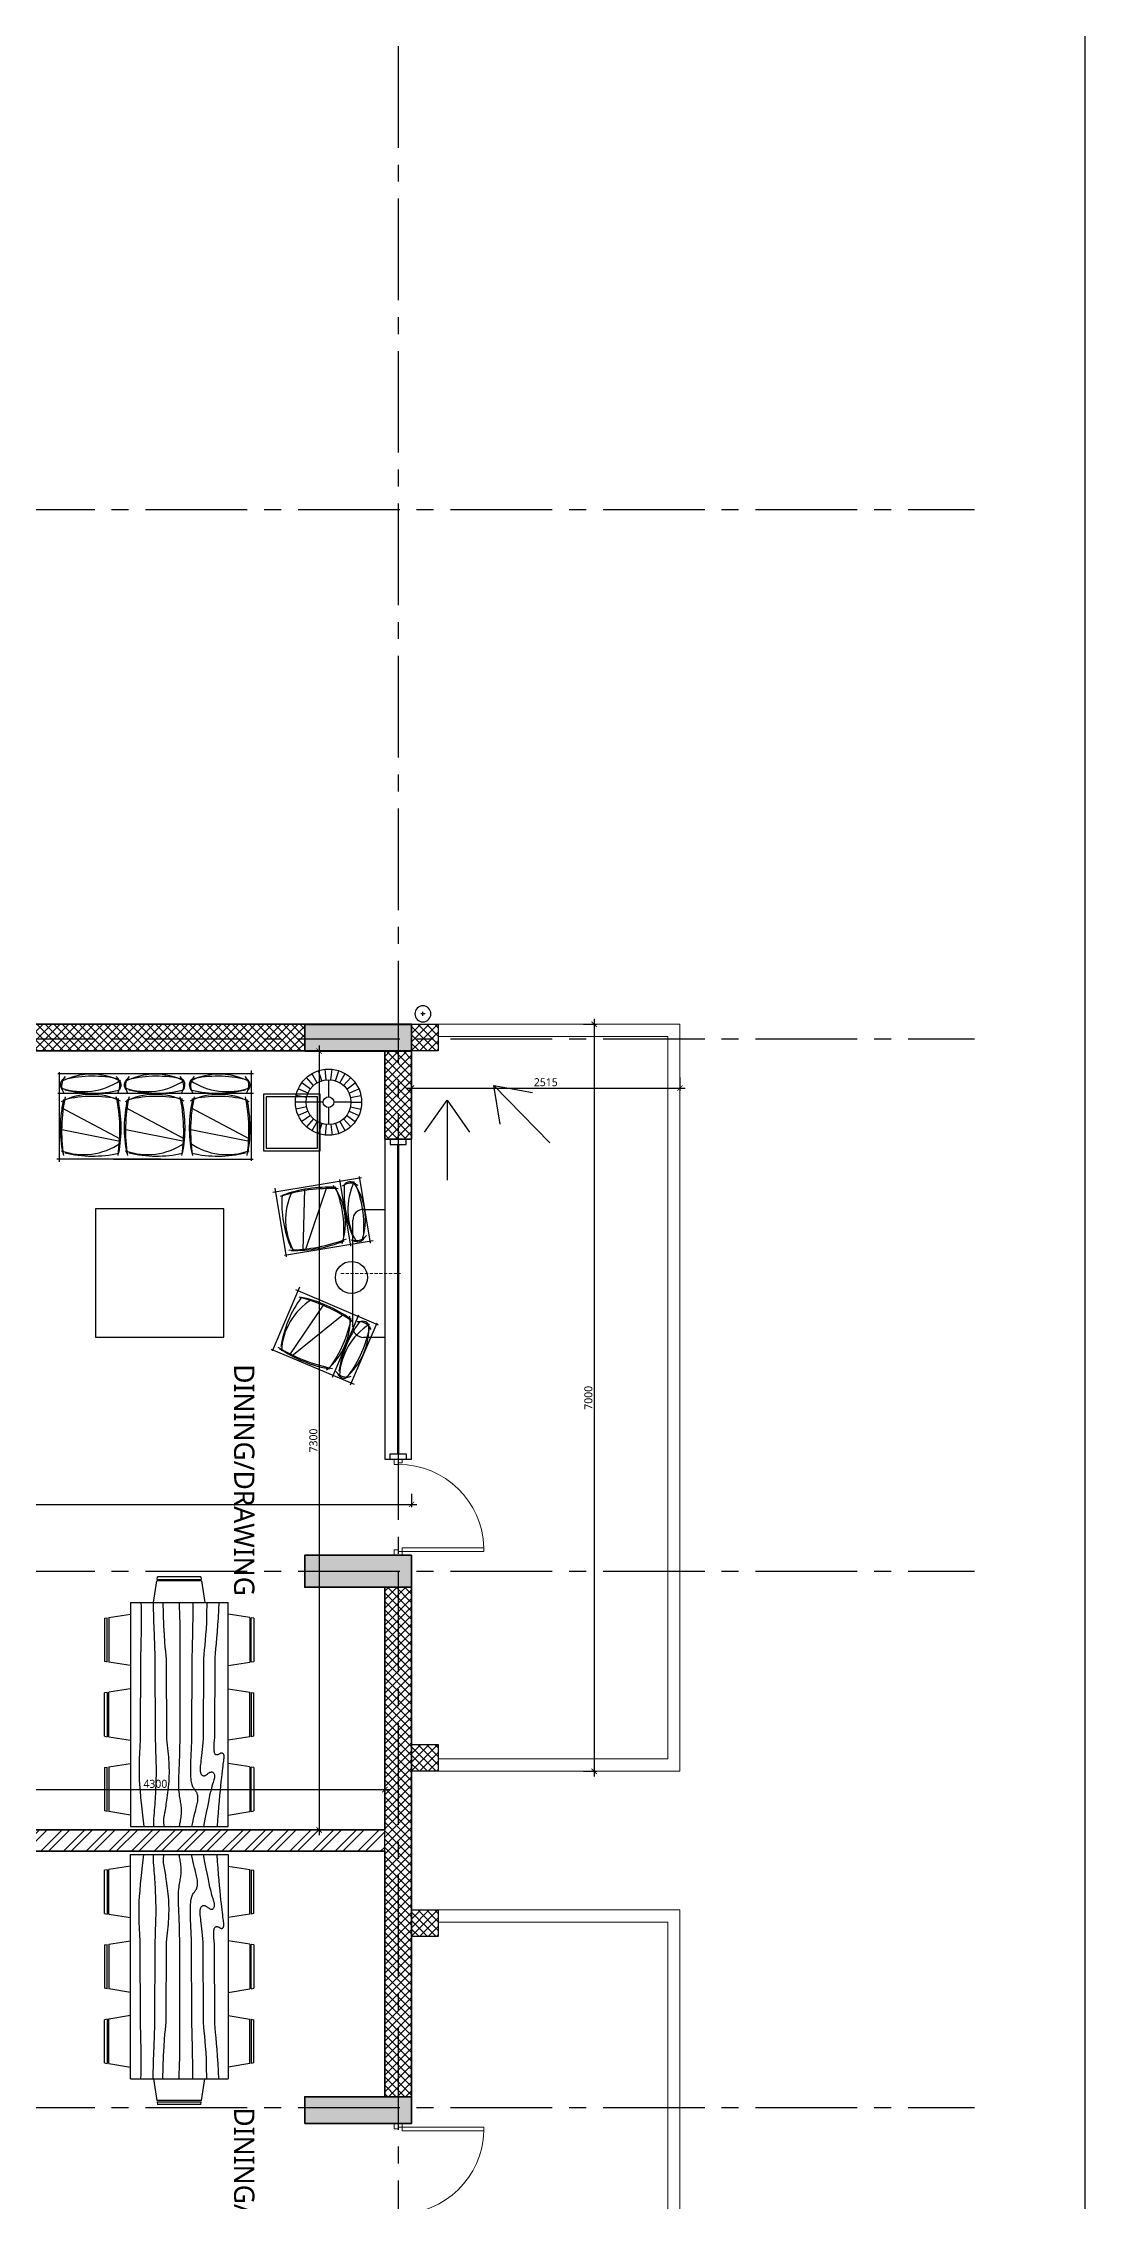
# Model space of a CAD drawing. Header units: millimetres. Extents: x -2409243 to -2334937, y -643723 to -441957.
# Drawn here: x -2344696 to -2334937, y -480078 to -459848 of the extents above; entities that cross this region are included whole.
import ezdxf

# ---------------------------------------------------------------- set-up
doc = ezdxf.new("R2010")
doc.units = ezdxf.units.MM
doc.header["$MEASUREMENT"] = 0
doc.header["$PDMODE"] = 67
doc.linetypes.add('CENTER2', pattern=[28.575, 19.05, -3.175, 3.175, -3.175])
doc.linetypes.add('DASHED2', pattern=[0.375, 0.25, -0.125])
for name, color, linetype in [('A-Anno-Dims', 7, 'Continuous'), ('A-Anno-Grid Lines', 154, 'Continuous'), ('A-Anno-Tags', 7, 'Continuous'), ('A-Railing', 4, 'Continuous'), ('A-Wall Patt', 8, 'Continuous'), ('A-Window', 4, 'Continuous'), ('S-Conc Patt', 9, 'Continuous'), ('TAGS', 7, 'Continuous')]:
    doc.layers.add(name, color=color, linetype=linetype)
for name, color, linetype, lineweight in [('A-Detail Lines', 8, 'Continuous', 25), ('A-Door', 4, 'Continuous', 9), ('A-DTLS-Elevation', 4, 'Continuous', 25), ('A-Wall Ele', 3, 'Continuous', 20), ('A-Wall Sec', 1, 'Continuous', 30), ('AREA', 6, 'Continuous', 25), ('COL', 15, 'Continuous', 25), ('HVAC Units', 60, 'Continuous', 30), ('S-Concrete', 40, 'Continuous', 30)]:
    doc.layers.add(name, color=color, linetype=linetype, lineweight=lineweight)
doc.layers.add('I-Furniture', color=7, linetype='Continuous', lineweight=25, true_color=0xd17000)
doc.layers.get('A-Anno-Dims').off()
doc.styles.get("Standard").update_dxf_attribs({"font": 'trebuc.ttf'})
doc.dimstyles.new('DIM 1', dxfattribs={"dimtxt": 175, "dimasz": 200, "dimexe": 100, "dimexo": 50, "dimgap": 125, "dimtad": 3, "dimdec": 0, "dimtxsty": 'Standard', "dimblk": 'OBLIQUE', "dimcen": 250, "dimdle": 100, "dimclrd": 256, "dimclre": 256, "dimclrt": 256, "dimadec": 0, "dimazin": 0, "dimtfac": 1, "dimtdec": 0, "dimtmove": 1, "dimatfit": 3, "dimldrblk": 'OBLIQUE', "dimfxl": 300, "dimfxlon": 1, "dimlwd": -1, "dimlwe": -1, "dimarcsym": 0})
doc.dimstyles.new('IIITD_WD_M @ 50', dxfattribs={"dimscale": 50, "dimtxt": 1.5, "dimasz": 1, "dimexe": 0.5, "dimexo": 0.25, "dimgap": 0.3, "dimtad": 1, "dimdec": 0, "dimrnd": 1, "dimzin": 0, "dimdsep": 46, "dimtxsty": 'Standard', "dimblk": 'ARCHTICK', "dimcen": 0.2, "dimdle": 1, "dimclrd": 1, "dimclre": 1, "dimclrt": 5, "dimadec": 0, "dimazin": 0, "dimtfac": 1, "dimtdec": 0, "dimtofl": 0, "dimtmove": 0, "dimatfit": 0, "dimfxl": 2, "dimfxlon": 1, "dimtolj": 1, "dimtzin": 0, "dimlwd": -1, "dimlwe": -1, "dimarcsym": 0})
pattern_1 = [(225, (-1525842.595, -761258.91), (39.7747564, -39.7747564), []), (315, (-1525842.595, -761258.91), (39.7747564, 39.7747564), [])]

# ---------------------------------------------------------------- blocks, each defined once
blk = doc.blocks.new('Cols Residences')
at = {"layer": 'S-Conc Patt'}
for points in [[(-15222, -21429), (-15222, -22429), (-14972, -22429), (-14972, -21429)], [(-9897, -22429), (-9897, -21429), (-10197, -21429), (-10197, -22429)], [(-5172, -22429), (-4922, -22429), (-4922, -21429), (-5172, -21429)]]:
    blk.add_hatch(color=256, dxfattribs=at).paths.add_polyline_path(points)
at = {"layer": 'S-Concrete', "lineweight": 35}
for points in [[(-15222, -21429), (-15222, -22429), (-14972, -22429), (-14972, -21429)], [(-9897, -22429), (-9897, -21429), (-10197, -21429), (-10197, -22429)], [(-5172, -22429), (-4922, -22429), (-4922, -21429), (-5172, -21429)]]:
    blk.add_lwpolyline(points, close=True, dxfattribs=at)
blk = doc.blocks.new('Big Drawing Win 3000')
at = {"layer": 'A-Window', "color": 2, "lineweight": 60}
blk.add_line((-25650, -16077), (-28550, -16077), dxfattribs=at)
at = {"layer": 'A-Window'}
for points in [[(-25600, -15952), (-28600, -15952), (-28600, -16202), (-25600, -16202)], [(-28600, -16002), (-28550, -16002), (-28550, -16152), (-28600, -16152)], [(-25600, -16002), (-25650, -16002), (-25650, -16152), (-25600, -16152)]]:
    blk.add_lwpolyline(points, dxfattribs=at)
blk = doc.blocks.new('ABL_Door_S - 900 x 2100-6-3 Second Floor Lvl')
at = {"layer": 'A-Door', "color": 5, "lineweight": 18}
for p, q in [((-450, 37), (-400, 37)), ((-450, -38), (-450, 37)), ((-400, 37), (-400, -3)), ((400, 37), (400, -3)), ((450, 37), (400, 37)), ((450, -38), (450, 37)), ((-450, -38), (-415, -38)), ((-380, -38), (-450, -38)), ((-415, -3), (-400, -3)), ((-415, -38), (-415, -3)), ((-415, -38), (-415, -802)), ((-380, -38), (-380, -802)), ((415, -3), (400, -3)), ((415, -38), (415, -3)), ((450, -38), (415, -38))]:
    blk.add_line(p, q, dxfattribs=at)
blk.add_lwpolyline([(-380, -802), (-415, -802)], dxfattribs=at)
at = {"layer": 'A-Door', "lineweight": 18}
blk.add_arc((-400, -3), 800, 271.4325, 0, dxfattribs=at)
at = {"layer": 'A-Door', "color": 5, "lineweight": 18}
blk.add_arc((-400, -3), 800, 268.9256, 271.0744, dxfattribs=at)
blk = doc.blocks.new('Grid Residences')
at = {"layer": 'A-Anno-Grid Lines', "linetype": 'CENTER2', "ltscale": 50}
for p, q in [((-15072, 2923), (-15072, -27704)), ((-10047, 2923), (-10047, -27704)), ((-5057, 2923), (-5057, -27704)), ((-97, 2923), (-97, -27704)), ((12818, -22304), (-37818, -22304))]:
    blk.add_line(p, q, dxfattribs=at)
blk = doc.blocks.new('_Oblique')
at = {"layer": 'AREA', "color": 0, "lineweight": -2}
blk.add_line((-0.5, -0.5), (0.5, 0.5), dxfattribs=at)
blk = doc.blocks.new('RW pipe')
at = {"layer": 'A-Detail Lines'}
for points in [[(-912743, 292075), (-912783, 292075)], [(-912763, 292095), (-912763, 292055)]]:
    blk.add_lwpolyline(points, dxfattribs=at)
at = {"layer": 'A-DTLS-Elevation'}
blk.add_circle((-912763, 292075), 75, dxfattribs=at)
blk = doc.blocks.new('Int. Un Split')
at = {"layer": 'HVAC Units'}
for p, q in [((-300, -500), (-300, 500)), ((-200, 600), (0, 600)), ((0, 600), (0, -600)), ((0, -600), (-200, -600))]:
    blk.add_line(p, q, dxfattribs=at)
at = {"layer": 'HVAC Units', "color": 8, "linetype": 'DASHED2', "lineweight": 5, "ltscale": 120}
blk.add_line((-412, 0), (148, 0), dxfattribs=at)
at = {"layer": 'HVAC Units'}
for centre, start, end in [((-200, 500), 90, 180), ((-200, -500), 180, 270)]:
    blk.add_arc(centre, 100, start, end, dxfattribs=at)
blk = doc.blocks.new('A$C656051B6')
for points in [[(-1417, 344), (-864, 51)], [(-1415, 365), (-850, 255)], [(-807, 344), (-254, 51)], [(-805, 365), (-240, 255)], [(-206, 344), (347, 51)], [(-204, 365), (360, 255)]]:
    blk.add_lwpolyline(points)
at = {"layer": 'I-Furniture'}
for p, q in [((-141, 531), (-1449, 531)), ((-1433, 546), (-1433, -298)), ((-583, 531), (390, 531)), ((367, 557), (367, -285)), ((-1451, -83), (382, -83)), ((-1451, -269), (382, -269))]:
    blk.add_line(p, q, dxfattribs=at)
blk.add_lwpolyline([(367, -130), (367, -285)], dxfattribs=at)
at = {"layer": 'I-Furniture', "color": 0, "linetype": 'ByBlock'}
for centre, radius, start, end in [((-194, 240), 1227, 168.9018, 192.6543), ((-1117, -593), 1096, 77.1427, 103.7087), ((-2077, 240), 1227, 347.3457, 11.0982), ((417, 240), 1227, 168.9018, 192.6543), ((-544, -593), 1096, 76.2913, 102.8573), ((-1467, 240), 1227, 347.3457, 11.0982), ((1015, 240), 1227, 168.9018, 192.6543), ((55, -593), 1096, 76.2913, 102.8573), ((-869, 240), 1227, 347.3457, 11.0982), ((-1356, -164), 65, 130.337, 237.1972), ((-1117, 1039), 1096, 256.2913, 282.8573), ((-1117, -1183), 1096, 77.1427, 103.7087), ((-915, -164), 65, 302.8028, 49.663), ((-745, -164), 65, 130.337, 237.1972), ((-544, 1039), 1096, 257.1427, 283.7087), ((-544, -1183), 1096, 76.2913, 102.8573), ((-305, -164), 65, 302.8028, 49.663), ((-147, -164), 65, 130.337, 237.1972), ((55, 1039), 1096, 257.1427, 283.7087), ((55, -1183), 1096, 76.2913, 102.8573), ((293, -164), 65, 302.8028, 49.663), ((-1117, 850), 1096, 256.2913, 282.8573), ((-544, 850), 1096, 257.1427, 283.7087), ((55, 850), 1096, 257.1427, 283.7087)]:
    blk.add_arc(centre, radius, start, end, dxfattribs=at)
at = {"layer": 'I-Furniture', "linetype": 'ByBlock'}
for centre, radius, start, end in [((-1204, -124), 613, 55.5808, 109.7795), ((118, 265), 1527, 171.2723, 192.0385), ((-2389, 265), 1527, 347.9615, 8.7277), ((-457, -124), 613, 70.2205, 124.4192), ((729, 265), 1527, 171.2723, 192.0385), ((-1779, 265), 1527, 347.9615, 8.7277), ((142, -124), 613, 70.2205, 124.4192), ((1327, 265), 1527, 171.2723, 192.0385), ((-1181, 265), 1527, 347.9615, 8.7277), ((-1130, 527), 603, 242.1393, 296.7643), ((-1204, -714), 613, 55.5808, 109.7795), ((-1130, 338), 603, 242.1393, 296.7643), ((-1283, -158), 125, 149.2427, 222.9121), ((-987, -158), 125, 317.0879, 30.7573), ((-531, 527), 603, 243.2357, 297.8607), ((-457, -714), 613, 70.2205, 124.4192), ((-531, 338), 603, 243.2357, 297.8607), ((-673, -158), 125, 149.2427, 222.9121), ((-377, -158), 125, 317.0879, 30.7573), ((67, 527), 603, 243.2357, 297.8607), ((142, -714), 613, 70.2205, 124.4192), ((67, 338), 603, 243.2357, 297.8607), ((-75, -158), 125, 149.2427, 222.9121), ((221, -158), 125, 317.0879, 30.7573)]:
    blk.add_arc(centre, radius, start, end, dxfattribs=at)
blk = doc.blocks.new('couch')
for points in [[(-1417, 344), (-867, 51)], [(-1415, 365), (-853, 255)]]:
    blk.add_lwpolyline(points)
at = {"layer": 'I-Furniture'}
for p, q in [((-797, 531), (-1449, 531)), ((-1433, 546), (-1433, -298)), ((-832, 557), (-832, -285)), ((-1451, -83), (-818, -83)), ((-1451, -269), (-818, -269))]:
    blk.add_line(p, q, dxfattribs=at)
at = {"layer": 'I-Furniture', "color": 0, "linetype": 'ByBlock'}
for centre, radius, start, end in [((-194, 240), 1227, 168.9018, 192.6543), ((-1119, -579), 1083, 77.062, 103.7948), ((-2081, 240), 1227, 347.3457, 11.0982), ((-1356, -164), 65, 130.337, 237.1972), ((-1119, 1026), 1083, 256.2052, 282.938), ((-1119, -1170), 1083, 77.062, 103.7948), ((-918, -164), 65, 302.8028, 49.663), ((-1119, 836), 1083, 256.2052, 282.938)]:
    blk.add_arc(centre, radius, start, end, dxfattribs=at)
at = {"layer": 'I-Furniture', "linetype": 'ByBlock'}
for centre, radius, start, end in [((-1205, -117), 606, 55.3912, 109.8857), ((118, 265), 1527, 171.2723, 192.0385), ((-2393, 265), 1527, 347.9615, 8.7277), ((-1131, 521), 597, 241.9847, 296.9126), ((-1205, -708), 606, 55.3912, 109.8857), ((-1131, 331), 597, 241.9847, 296.9126), ((-1283, -158), 125, 149.2427, 222.9121), ((-991, -158), 125, 317.0879, 30.7573)]:
    blk.add_arc(centre, radius, start, end, dxfattribs=at)
blk = doc.blocks.new('A$C356C794F')
at = {"layer": 'I-Furniture'}
for points in [[(-167, 142), (-241, 209)], [(-134, 171), (-193, 252)], [(-96, 193), (-137, 285)], [(-55, 207), (-75, 305)], [(-11, 211), (-11, 311)], [(-11, 211), (-11, 51)], [(33, 207), (54, 305)], [(74, 193), (115, 285)], [(113, 171), (171, 252)], [(145, 142), (219, 209)], [(-220, 23), (-319, 34)], [(-211, 66), (-306, 97)], [(-193, 106), (-279, 156)], [(-221, 1), (-61, 1)], [(39, 1), (199, 1)], [(171, 106), (258, 156)], [(189, 66), (284, 97)], [(198, 23), (297, 34)], [(-220, -20), (-319, -31)], [(-211, -63), (-306, -94)], [(-193, -104), (-279, -154)], [(-167, -139), (-241, -206)], [(-134, -168), (-193, -249)], [(-96, -190), (-137, -282)], [(-11, -49), (-11, -209)], [(74, -190), (115, -282)], [(113, -168), (171, -249)], [(145, -139), (219, -206)], [(171, -104), (258, -154)], [(189, -63), (284, -94)], [(198, -20), (297, -31)], [(-55, -204), (-75, -302)], [(-11, -209), (-11, -309)], [(33, -204), (54, -302)]]:
    blk.add_lwpolyline(points, dxfattribs=at)
for radius in [310, 210, 50]:
    blk.add_circle((-11, 1), radius, dxfattribs=at)
blk = doc.blocks.new('A$C48B611D1')
at = {"layer": 'I-Furniture'}
for p, q in [((464, 158), (495, 361)), ((913, 361), (495, 361)), ((497, 374), (501, 399)), ((497, 374), (912, 374)), ((908, 399), (501, 399)), ((908, 399), (912, 374)), ((914, 361), (945, 158)), ((6, 11), (31, 15)), ((6, 11), (6, -395)), ((31, -400), (31, 15)), ((44, 17), (247, 49)), ((44, 17), (44, -402)), ((247, 158), (247, -1942)), ((247, 158), (1162, 158)), ((1162, -1942), (1162, 158)), ((1365, 17), (1162, 49)), ((1365, 17), (1365, -402)), ((1378, -400), (1378, 15)), ((1403, 11), (1378, 15)), ((1403, 11), (1403, -395)), ((31, -399), (6, -395)), ((247, -433), (44, -401)), ((1162, -433), (1365, -401)), ((1378, -399), (1403, -395)), ((31, -685), (6, -689)), ((6, -1095), (6, -689)), ((31, -685), (31, -1099)), ((247, -651), (44, -683)), ((44, -1101), (44, -683)), ((1162, -651), (1365, -683)), ((1365, -1101), (1365, -683)), ((1378, -685), (1378, -1099)), ((1378, -685), (1403, -689)), ((1403, -1095), (1403, -689)), ((6, -1095), (31, -1099)), ((44, -1101), (247, -1133)), ((1365, -1101), (1162, -1133)), ((1403, -1095), (1378, -1099)), ((6, -1389), (31, -1385)), ((6, -1389), (6, -1795)), ((31, -1800), (31, -1385)), ((44, -1383), (247, -1351)), ((44, -1383), (44, -1802)), ((1365, -1383), (1162, -1351)), ((1365, -1383), (1365, -1802)), ((1378, -1800), (1378, -1385)), ((1403, -1389), (1378, -1385)), ((1403, -1389), (1403, -1795)), ((31, -1799), (6, -1795)), ((247, -1833), (44, -1801)), ((1162, -1833), (1365, -1801)), ((1378, -1799), (1403, -1795)), ((247, -1942), (1162, -1942))]:
    blk.add_line(p, q, dxfattribs=at)
for points in [[(346, 158), (347, 117), (348, 38), (348, -30), (347, -89), (347, -142), (346, -192), (345, -238), (344, -282), (342, -323), (341, -362), (339, -1109), (338, -1143), (336, -1176), (335, -1207), (333, -1237), (332, -1266), (330, -1296), (330, -1326), (329, -1356), (329, -1388), (329, -1423), (329, -1460), (331, -1501), (334, -1548), (338, -1603), (343, -1669), (351, -1746), (361, -1836), (374, -1942)], [(460, 158), (460, 152), (464, -12), (469, -146), (473, -253), (476, -339), (480, -1121), (482, -1182), (484, -1238), (486, -1290), (487, -1337), (488, -1381), (488, -1421), (488, -1459), (487, -1493), (486, -1525), (486, -1555), (484, -1583), (483, -1610), (482, -1636), (480, -1661), (479, -1685), (477, -1710), (475, -1735), (473, -1761), (471, -1787), (469, -1814), (467, -1840), (465, -1867), (464, -1893), (463, -1918), (463, -1942)], [(550, 158), (553, 51), (558, -60), (563, -145), (567, -209), (571, -259), (575, -301), (579, -339), (583, -374), (586, -1119), (590, -1151), (593, -1180), (596, -1209), (598, -1236), (601, -1263), (603, -1289), (605, -1314), (607, -1339), (608, -1364), (609, -1389), (610, -1415), (610, -1440), (609, -1466), (608, -1492), (607, -1519), (604, -1546), (602, -1573), (599, -1599), (596, -1624), (593, -1648), (590, -1671), (587, -1693), (584, -1713), (581, -1732), (578, -1750), (575, -1767), (572, -1784), (569, -1800), (566, -1816), (563, -1833), (561, -1849), (559, -1865), (558, -1881), (558, -1897), (559, -1913), (561, -1928), (565, -1942)], [(703, 158), (705, 132), (708, 39), (710, -46), (711, -124), (712, -196), (712, -262), (712, -324), (711, -1092), (710, -1145), (709, -1194), (708, -1240), (706, -1283), (704, -1324), (703, -1363), (701, -1400), (700, -1434), (699, -1467), (698, -1497), (698, -1526), (698, -1552), (698, -1576), (699, -1598), (701, -1618), (703, -1636), (705, -1653), (707, -1669), (710, -1683), (713, -1697), (715, -1709), (717, -1722), (719, -1734), (721, -1746), (722, -1759), (723, -1771), (724, -1784), (724, -1797), (724, -1811), (722, -1826), (721, -1841), (719, -1856), (717, -1870), (715, -1884), (713, -1896), (710, -1907), (709, -1916), (707, -1922), (706, -1927), (706, -1930), (705, -1932), (705, -1934), (705, -1936), (704, -1938), (704, -1942)], [(833, 158), (833, 151), (832, 72), (831, 2), (830, -60), (829, -116), (828, -167), (827, -214), (826, -257), (825, -298), (823, -336), (822, -373), (820, -1120), (819, -1155), (817, -1190), (816, -1224), (814, -1258), (813, -1291), (812, -1323), (811, -1354), (810, -1382), (810, -1409), (810, -1433), (811, -1455), (812, -1475), (813, -1493), (815, -1509), (817, -1523), (820, -1535), (823, -1546), (826, -1556), (830, -1565), (834, -1572), (838, -1579), (842, -1585), (847, -1591), (851, -1596), (855, -1602), (859, -1607), (862, -1613), (866, -1619), (869, -1626), (871, -1633), (873, -1641), (875, -1650), (876, -1659), (876, -1669), (876, -1679), (876, -1690), (875, -1702), (873, -1715), (871, -1727), (868, -1741), (865, -1754), (862, -1768), (858, -1782), (854, -1799), (848, -1819), (842, -1842), (836, -1870), (828, -1903), (819, -1942)], [(963, 158), (963, 151), (962, 53), (959, -26), (956, -91), (952, -146), (948, -195), (944, -241), (940, -286), (937, -328), (933, -368), (930, -1117), (927, -1153), (924, -1187), (920, -1218), (917, -1247), (914, -1274), (911, -1298), (908, -1321), (906, -1341), (904, -1359), (902, -1375), (901, -1390), (901, -1402), (901, -1413), (902, -1423), (903, -1431), (904, -1438), (906, -1444), (909, -1449), (912, -1453), (915, -1457), (919, -1460), (923, -1462), (927, -1464), (932, -1465), (936, -1466), (941, -1465), (946, -1464), (951, -1462), (955, -1459), (960, -1456), (965, -1453), (970, -1449), (974, -1445), (979, -1442), (984, -1439), (989, -1436), (993, -1433), (998, -1431), (1003, -1430), (1007, -1429), (1012, -1429), (1016, -1430), (1020, -1432), (1024, -1435), (1027, -1439), (1030, -1443), (1033, -1449), (1035, -1455), (1037, -1462), (1037, -1469), (1037, -1477), (1036, -1485), (1033, -1494), (1030, -1504), (1027, -1515), (1022, -1529), (1017, -1544), (1012, -1562), (1006, -1584), (1000, -1608), (993, -1636), (986, -1670), (978, -1709), (969, -1755), (958, -1809), (946, -1871), (933, -1942)], [(1077, 158), (1074, 91), (1069, 16), (1065, -52), (1060, -115), (1055, -172), (1051, -225), (1046, -274), (1042, -318), (1038, -357), (1035, -1104), (1032, -1135), (1030, -1161), (1029, -1184), (1029, -1203), (1029, -1218), (1030, -1231), (1031, -1240), (1033, -1248), (1036, -1254), (1039, -1259), (1042, -1262), (1046, -1265), (1050, -1266), (1054, -1267), (1058, -1268), (1062, -1267), (1067, -1266), (1071, -1265), (1075, -1263), (1078, -1261), (1082, -1259), (1085, -1257), (1089, -1255), (1092, -1253), (1095, -1251), (1098, -1250), (1101, -1250), (1104, -1250), (1107, -1250), (1110, -1252), (1113, -1254), (1115, -1256), (1118, -1259), (1119, -1263), (1121, -1267), (1122, -1272), (1122, -1278), (1123, -1285), (1122, -1293), (1122, -1303), (1121, -1314), (1119, -1326), (1118, -1341), (1115, -1357), (1113, -1376), (1110, -1398), (1107, -1423), (1104, -1451), (1100, -1482), (1096, -1518), (1092, -1558), (1088, -1602), (1083, -1649), (1079, -1701), (1074, -1756), (1070, -1815), (1065, -1877), (1060, -1942)]]:
    blk.add_lwpolyline(points, dxfattribs=at)
blk = doc.blocks.new('_ArchTick')
at = {"color": 0, "linetype": 'ByBlock', "const_width": 0.15}
blk.add_lwpolyline([(-0.5, -0.5), (0.5, 0.5)], dxfattribs=at)
blk = doc.blocks.new('*D710')
at = {"layer": 'A-Railing', "color": 1}
for p, q in [((-2351095, -473543), (-2341195, -473543)), ((-2351045, -473443), (-2351045, -473568)), ((-2341245, -473443), (-2341245, -473568))]:
    blk.add_line(p, q, dxfattribs=at)
at = {"layer": 'Defpoints', "color": 0}
for p in [(-2351045, -472928), (-2341245, -472928), (-2341245, -473543)]:
    blk.add_point(p, dxfattribs=at)
at = {"layer": 'A-Railing', "color": 1, "xscale": 50, "yscale": 50, "zscale": 50, "rotation": 180}
blk.add_blockref('_ArchTick', (-2351045, -473543), dxfattribs=at)
at = {"layer": 'A-Railing', "color": 1, "xscale": 50, "yscale": 50, "zscale": 50}
blk.add_blockref('_ArchTick', (-2341245, -473543), dxfattribs=at)
at = {"layer": 'A-Railing', "color": 5, "insert": (-2346145, -473490), "char_height": 75, "attachment_point": 5}
blk.add_mtext('\\A1;9800', dxfattribs=at)
blk = doc.blocks.new('*D711')
at = {"layer": 'A-Railing', "color": 1}
for p, q in [((-2341295, -469640), (-2338680, -469640)), ((-2341245, -469540), (-2341245, -469665)), ((-2338730, -469540), (-2338730, -469665))]:
    blk.add_line(p, q, dxfattribs=at)
at = {"layer": 'Defpoints', "color": 0}
for p in [(-2341245, -469293), (-2338730, -469293), (-2338730, -469640)]:
    blk.add_point(p, dxfattribs=at)
at = {"layer": 'A-Railing', "color": 1, "xscale": 50, "yscale": 50, "zscale": 50, "rotation": 180}
blk.add_blockref('_ArchTick', (-2341245, -469640), dxfattribs=at)
at = {"layer": 'A-Railing', "color": 1, "xscale": 50, "yscale": 50, "zscale": 50}
blk.add_blockref('_ArchTick', (-2338730, -469640), dxfattribs=at)
at = {"layer": 'A-Railing', "color": 5, "insert": (-2339987, -469586), "char_height": 75, "attachment_point": 5}
blk.add_mtext('\\A1;2515', dxfattribs=at)
blk = doc.blocks.new('*D712')
at = {"layer": 'A-Railing', "color": 1}
for p, q in [((-2339634, -469043), (-2339509, -469043)), ((-2339534, -468993), (-2339534, -476093)), ((-2339634, -476043), (-2339509, -476043))]:
    blk.add_line(p, q, dxfattribs=at)
at = {"layer": 'Defpoints', "color": 0}
for p in [(-2339862, -469043), (-2339862, -476043), (-2339534, -476043)]:
    blk.add_point(p, dxfattribs=at)
at = {"layer": 'A-Railing', "color": 1, "xscale": 50, "yscale": 50, "zscale": 50}
for p, rotation in [((-2339534, -469043), 90), ((-2339534, -476043), 270)]:
    blk.add_blockref('_ArchTick', p, dxfattribs=dict(at, rotation=rotation))
at = {"layer": 'A-Railing', "color": 5, "insert": (-2339588, -472543), "char_height": 75, "attachment_point": 5, "rotation": 90}
blk.add_mtext('\\A1;7000', dxfattribs=at)
blk = doc.blocks.new('*D735')
at = {"layer": 'A-Railing', "color": 1}
for p, q in [((-2342211, -469293), (-2342086, -469293)), ((-2342111, -469243), (-2342111, -476643)), ((-2342211, -476593), (-2342086, -476593))]:
    blk.add_line(p, q, dxfattribs=at)
at = {"layer": 'Defpoints', "color": 0}
for p in [(-2343319, -469293), (-2343319, -476593), (-2342111, -476593)]:
    blk.add_point(p, dxfattribs=at)
at = {"layer": 'A-Railing', "color": 1, "xscale": 50, "yscale": 50, "zscale": 50}
for p, rotation in [((-2342111, -469293), 90), ((-2342111, -476593), 270)]:
    blk.add_blockref('_ArchTick', p, dxfattribs=dict(at, rotation=rotation))
at = {"layer": 'A-Railing', "color": 5, "insert": (-2342164, -472943), "char_height": 75, "attachment_point": 5, "rotation": 90}
blk.add_mtext('\\A1;7300', dxfattribs=at)
blk = doc.blocks.new('*D736')
at = {"layer": 'A-Railing', "color": 1}
for p, q in [((-2345795, -476315), (-2345795, -476190)), ((-2341495, -476315), (-2341495, -476190)), ((-2345845, -476215), (-2341445, -476215))]:
    blk.add_line(p, q, dxfattribs=at)
at = {"layer": 'Defpoints', "color": 0}
for p in [(-2341495, -476215), (-2345795, -476593), (-2341495, -476593)]:
    blk.add_point(p, dxfattribs=at)
at = {"layer": 'A-Railing', "color": 1, "xscale": 50, "yscale": 50, "zscale": 50, "rotation": 180}
blk.add_blockref('_ArchTick', (-2345795, -476215), dxfattribs=at)
at = {"layer": 'A-Railing', "color": 1, "xscale": 50, "yscale": 50, "zscale": 50}
blk.add_blockref('_ArchTick', (-2341495, -476215), dxfattribs=at)
at = {"layer": 'A-Railing', "color": 5, "insert": (-2343645, -476161), "char_height": 75, "attachment_point": 5}
blk.add_mtext('\\A1;4300', dxfattribs=at)

msp = doc.modelspace()

# ---------------------------------------------------------------- hatches: boundary and pattern name
at = {"layer": 'A-Wall Patt'}
h = msp.add_hatch(dxfattribs=at)
h.set_pattern_fill('ANSI37', color=256, scale=450, angle=180, style=0)
h.set_pattern_definition(pattern_1)
h.paths.add_polyline_path([(-2345024.9, -469042.8), (-2345024.9, -469292.8), (-2342244.9, -469292.8), (-2342244.9, -469042.8)])
h = msp.add_hatch(dxfattribs=at)
h.set_pattern_fill('ANSI37', color=256, scale=450, angle=180, style=0)
h.set_pattern_definition([(225, (-2341092.65, -469135.9), (39.775, -39.775), []), (315, (-2341092.65, -469135.9), (39.775, 39.775), [])])
h.paths.add_polyline_path([(-2340994.9, -469042.8), (-2341244.9, -469042.8), (-2341244.9, -469292.8), (-2340994.9, -469292.8)])
h = msp.add_hatch(dxfattribs=at)
h.set_pattern_fill('ANSI37', color=256, scale=450, angle=180, style=0)
h.set_pattern_definition(pattern_1)
h.paths.add_polyline_path([(-2341244.9, -469292.8), (-2341494.9, -469292.8), (-2341494.9, -470117.8), (-2341244.9, -470117.8)])
h = msp.add_hatch(dxfattribs=at)
h.set_pattern_fill('ANSI37', color=256, scale=450, angle=180, style=0)
h.set_pattern_definition(pattern_1)
h.paths.add_polyline_path([(-2341494.9, -474317.8), (-2341494.9, -479092.8), (-2341244.9, -479092.8), (-2341244.9, -474317.8)])
h = msp.add_hatch(dxfattribs=at)
h.set_pattern_fill('ANSI32', color=256, scale=400, style=0)
h.set_pattern_definition([(45, (-2351525.57, -482115.75), (-106.066, 106.066), []), (45, (-2351454.86, -482115.75), (-106.066, 106.066), [])])
h.paths.add_polyline_path([(-2341495.9, -476792.8), (-2341495.9, -476592.8), (-2345794.9, -476592.8), (-2345794.9, -475242.8), (-2345909.9, -475242.8), (-2345909.9, -476592.8), (-2350139.9, -476592.8), (-2350139.9, -476792.8), (-2349919.9, -476792.8), (-2345909.9, -476807.8), (-2345909.9, -478142.8), (-2345794.9, -478142.8), (-2345794.9, -476792.8)])
h = msp.add_hatch(dxfattribs=at)
h.set_pattern_fill('ANSI37', color=256, scale=450, angle=180, style=0)
h.set_pattern_definition([(225, (-2341092.65, -475885.9), (39.775, -39.775), []), (315, (-2341092.65, -475885.9), (39.775, 39.775), [])])
h.paths.add_polyline_path([(-2340994.9, -475792.8), (-2341244.9, -475792.8), (-2341244.9, -476042.8), (-2340994.9, -476042.8)])
h = msp.add_hatch(dxfattribs=at)
h.set_pattern_fill('ANSI37', color=256, scale=450, angle=180, style=0)
h.set_pattern_definition([(225, (-2341092.65, -477435.9), (39.775, -39.775), []), (315, (-2341092.65, -477435.9), (39.775, 39.775), [])])
h.paths.add_polyline_path([(-2340994.9, -477342.8), (-2341244.9, -477342.8), (-2341244.9, -477592.8), (-2340994.9, -477592.8)])

# ---------------------------------------------------------------- linework, layer by layer
at = {"layer": 'A-Wall Ele'}
for p, q in [((-2340994.9, -469042.8), (-2338729.9, -469042.8)), ((-2340994.9, -469042.8), (-2338729.9, -469042.8)), ((-2338729.9, -469042.8), (-2338729.9, -476042.8)), ((-2338729.9, -469042.8), (-2338729.9, -476042.8)), ((-2338844.9, -469157.8), (-2340994.9, -469157.8)), ((-2338844.9, -469157.8), (-2340994.9, -469157.8)), ((-2338844.9, -475927.8), (-2338844.9, -469157.8)), ((-2338844.9, -475927.8), (-2338844.9, -469157.8)), ((-2340994.9, -475927.8), (-2338844.9, -475927.8)), ((-2340994.9, -475927.8), (-2338844.9, -475927.8)), ((-2338729.9, -476042.8), (-2340994.9, -476042.8)), ((-2338729.9, -476042.8), (-2340994.9, -476042.8)), ((-2340994.9, -477342.8), (-2338729.9, -477342.8)), ((-2340994.9, -477342.8), (-2338729.9, -477342.8)), ((-2338729.9, -477342.8), (-2338729.9, -484342.8)), ((-2338729.9, -477342.8), (-2338729.9, -484342.8)), ((-2338844.9, -477457.8), (-2340994.9, -477457.8)), ((-2338844.9, -477457.8), (-2340994.9, -477457.8)), ((-2338844.9, -484227.8), (-2338844.9, -477457.8)), ((-2338844.9, -484227.8), (-2338844.9, -477457.8))]:
    msp.add_line(p, q, dxfattribs=at)
at = {"layer": 'A-Wall Patt'}
msp.add_lwpolyline([(-2409243.5, -448873), (-2334936.9, -448873), (-2334936.9, -504624.3), (-2409243.5, -504624.3)], close=True, dxfattribs=at)
msp.add_lwpolyline([(-2409243.5, -448873), (-2334936.9, -448873), (-2334936.9, -504624.3), (-2409243.5, -504624.3)], close=True, dxfattribs=at)
at = {"layer": 'A-Wall Sec', "lineweight": 35}
for p, q in [((-2342244.9, -469042.8), (-2345024.9, -469042.8)), ((-2342244.9, -469042.8), (-2345024.9, -469042.8)), ((-2345024.9, -469292.8), (-2342244.9, -469292.8)), ((-2345024.9, -469292.8), (-2342244.9, -469292.8)), ((-2341494.9, -469292.8), (-2341494.9, -470117.8)), ((-2341494.9, -469292.8), (-2341494.9, -470117.8)), ((-2341244.9, -470117.8), (-2341244.9, -469292.8)), ((-2341244.9, -470117.8), (-2341244.9, -469292.8)), ((-2341494.9, -470117.8), (-2341244.9, -470117.8)), ((-2341494.9, -470117.8), (-2341244.9, -470117.8)), ((-2341494.9, -474317.8), (-2341494.9, -476592.8)), ((-2341494.9, -474317.8), (-2341494.9, -476592.8)), ((-2341494.9, -476592.8), (-2345794.9, -476592.8)), ((-2341494.9, -476592.8), (-2345794.9, -476592.8)), ((-2341494.9, -476792.8), (-2345794.9, -476792.8)), ((-2341494.9, -476792.8), (-2345794.9, -476792.8)), ((-2341494.9, -476792.8), (-2341494.9, -479092.8)), ((-2341494.9, -476792.8), (-2341494.9, -479092.8))]:
    msp.add_line(p, q, dxfattribs=at)
at = {"layer": 'A-Wall Sec'}
msp.add_line((-2341494.9, -476792.8), (-2341494.9, -476592.8), dxfattribs=at)
msp.add_line((-2341494.9, -476792.8), (-2341494.9, -476592.8), dxfattribs=at)
for points in [[(-2341244.9, -469042.8), (-2340994.9, -469042.8), (-2340994.9, -469292.8), (-2341244.9, -469292.8)], [(-2341244.9, -469042.8), (-2340994.9, -469042.8), (-2340994.9, -469292.8), (-2341244.9, -469292.8)], [(-2341244.9, -475792.8), (-2340994.9, -475792.8), (-2340994.9, -476042.8), (-2341244.9, -476042.8)], [(-2341244.9, -475792.8), (-2340994.9, -475792.8), (-2340994.9, -476042.8), (-2341244.9, -476042.8)], [(-2341244.9, -477342.8), (-2340994.9, -477342.8), (-2340994.9, -477592.8), (-2341244.9, -477592.8)], [(-2341244.9, -477342.8), (-2340994.9, -477342.8), (-2340994.9, -477592.8), (-2341244.9, -477592.8)]]:
    msp.add_lwpolyline(points, dxfattribs=at)
at = {"layer": 'A-Wall Sec', "lineweight": 35}
msp.add_lwpolyline([(-2341244.9, -474317.8), (-2341244.9, -479092.8)], dxfattribs=at)
msp.add_lwpolyline([(-2341244.9, -474317.8), (-2341244.9, -479092.8)], dxfattribs=at)
at = {"layer": 'COL'}
for points in [[(-2342244.9, -469042.8), (-2342244.9, -469292.8), (-2341244.9, -469292.8), (-2341244.9, -469042.8)], [(-2342244.9, -474017.8), (-2342244.9, -474317.8), (-2341244.9, -474317.8), (-2341244.9, -474017.8)], [(-2342244.9, -479092.8), (-2342244.9, -479342.8), (-2341244.9, -479342.8), (-2341244.9, -479092.8)]]:
    msp.add_lwpolyline(points, close=True, dxfattribs=at)
at = {"layer": 'I-Furniture'}
for points in [[(-2342630.4, -469698.6), (-2342630.4, -470228.6), (-2342100.4, -470228.6), (-2342100.4, -469698.6)], [(-2342605.4, -469723.6), (-2342605.4, -470203.6), (-2342125.4, -470203.6), (-2342125.4, -469723.6)], [(-2344204.5, -470773.3), (-2344204.5, -471973.3), (-2343004.5, -471973.3), (-2343004.5, -470773.3)]]:
    msp.add_lwpolyline(points, close=True, dxfattribs=at)
msp.add_circle((-2341808.1, -471414.6), 150, dxfattribs=at)
at = {"layer": 'S-Concrete', "lineweight": 35}
for points in [[(-2341244.9, -469292.8), (-2341244.9, -469042.8), (-2342244.9, -469042.8), (-2342244.9, -469292.8)], [(-2341244.9, -474017.8), (-2342244.9, -474017.8), (-2342244.9, -474317.8), (-2341244.9, -474317.8)], [(-2342244.9, -479342.8), (-2341244.9, -479342.8), (-2341244.9, -479092.8), (-2342244.9, -479092.8)]]:
    msp.add_lwpolyline(points, close=True, dxfattribs=at)

# ---------------------------------------------------------------- block references
at = {"layer": 'A-Anno-Dims', "rotation": 90}
msp.add_blockref('Big Drawing Win 3000', (-2357447.1, -444517.8), dxfattribs=at)
msp.add_blockref('Big Drawing Win 3000', (-2357447.1, -444517.8), dxfattribs=at)
at = {"layer": 'A-Anno-Grid Lines', "rotation": 90}
msp.add_blockref('Grid Residences', (-2363674.2, -464121.2), dxfattribs=at)
at = {"layer": 'A-Anno-Tags'}
msp.add_blockref('A$C48B611D1', (-2344126.3, -474619.8), dxfattribs=at)
at = {"layer": 'A-Anno-Tags', "xscale": -1, "rotation": 180}
msp.add_blockref('A$C48B611D1', (-2344126.3, -478765.7), dxfattribs=at)
at = {"layer": 'A-Door', "rotation": 90}
msp.add_blockref('ABL_Door_S - 900 x 2100-6-3 Second Floor Lvl', (-2341369.9, -473567.8), dxfattribs=at)
msp.add_blockref('ABL_Door_S - 900 x 2100-6-3 Second Floor Lvl', (-2341369.9, -473567.8), dxfattribs=at)
at = {"layer": 'A-Door', "xscale": -1, "rotation": 90}
msp.add_blockref('ABL_Door_S - 900 x 2100-6-3 Second Floor Lvl', (-2341369.9, -479792.8), dxfattribs=at)
msp.add_blockref('ABL_Door_S - 900 x 2100-6-3 Second Floor Lvl', (-2341369.9, -479792.8), dxfattribs=at)
at = {"layer": 'A-DTLS-Elevation', "xscale": -1, "rotation": 179.6023910865409}
msp.add_blockref('RW pipe', (-1426370.4, -183210.8), dxfattribs=at)
msp.add_blockref('RW pipe', (-1426370.4, -183210.8), dxfattribs=at)
at = {"layer": 'HVAC Units'}
msp.add_blockref('Int. Un Split', (-2341494.9, -471377), dxfattribs=at)
msp.add_blockref('Int. Un Split', (-2341494.9, -471377), dxfattribs=at)
at = {"layer": 'I-Furniture', "linetype": 'Continuous', "rotation": 180}
msp.add_blockref('A$C656051B6', (-2344177.1, -469775.1), dxfattribs=at)
at = {"layer": 'I-Furniture'}
for name, p, rotation in [('A$C356C794F', (-2342023.5, -469783.5), 270), ('couch', (-2342129.7, -469704.5), 99.3233607273553), ('couch', (-2341495.2, -470981), 66.96162689614614)]:
    msp.add_blockref(name, p, dxfattribs=dict(at, rotation=rotation))
at = {"layer": 'S-Concrete', "rotation": 90}
msp.add_blockref('Cols Residences', (-2363674.2, -464121.2), dxfattribs=at)

# ---------------------------------------------------------------- texts
at = {"layer": 'TAGS'}
for p in [(-2342906.8, -472228.5), (-2342906.8, -479192.8)]:
    msp.add_text('DINING/DRAWING', height=189.951, rotation=270, dxfattribs=at).set_placement(p)

# ---------------------------------------------------------------- dimensions: what is measured, and where the dimension line sits
at = {"layer": 'A-Railing'}
for base, p1, p2, picture, middle in [((-2339534.4, -476042.8), (-2339862.4, -469042.8), (-2339862.4, -476042.8), '*D712', (-2339587.6, -472542.8)), ((-2342110.7, -476592.8), (-2343319.4, -469292.8), (-2343319.4, -476592.8), '*D735', (-2342163.8, -472942.8))]:
    dim = msp.add_linear_dim(base=base, p1=p1, p2=p2, angle=90, dimstyle='IIITD_WD_M @ 50', override={"dimarcsym": 1}, dxfattribs=at)
    dim.commit()
    dim.dimension.update_dxf_attribs({"geometry": picture, "text_midpoint": middle})
for base, p1, p2, picture, middle in [((-2338729.9, -469639.6), (-2341244.9, -469292.8), (-2338729.9, -469292.8), '*D711', (-2339987.4, -469586.5)), ((-2341244.9, -473543.2), (-2351044.9, -472927.8), (-2341244.9, -472927.8), '*D710', (-2346144.9, -473490)), ((-2341494.9, -476214.5), (-2345794.9, -476592.8), (-2341494.9, -476592.8), '*D736', (-2343644.9, -476161.4))]:
    dim = msp.add_linear_dim(base=base, p1=p1, p2=p2, dimstyle='IIITD_WD_M @ 50', override={"dimarcsym": 1}, dxfattribs=at)
    dim.commit()
    dim.dimension.update_dxf_attribs({"geometry": picture, "text_midpoint": middle})

# ---------------------------------------------------------------- leaders
at = {"layer": 'A-Detail Lines'}
for points in [[(-2340473.8, -469617.4), (-2339948.1, -470152.3)], [(-2340473.8, -469617.4), (-2339948.1, -470152.3)], [(-2340912.5, -469752.6), (-2340912.5, -470502.6)], [(-2340912.5, -469752.6), (-2340912.5, -470502.6)]]:
    msp.add_leader(points, dimstyle='DIM 1', override={"dimasz": 300, "dimgap": 125, "dimtad": 0, "dimldrblk": 'Open90'}, dxfattribs=at)

doc.saveas('drawing.dxf')
